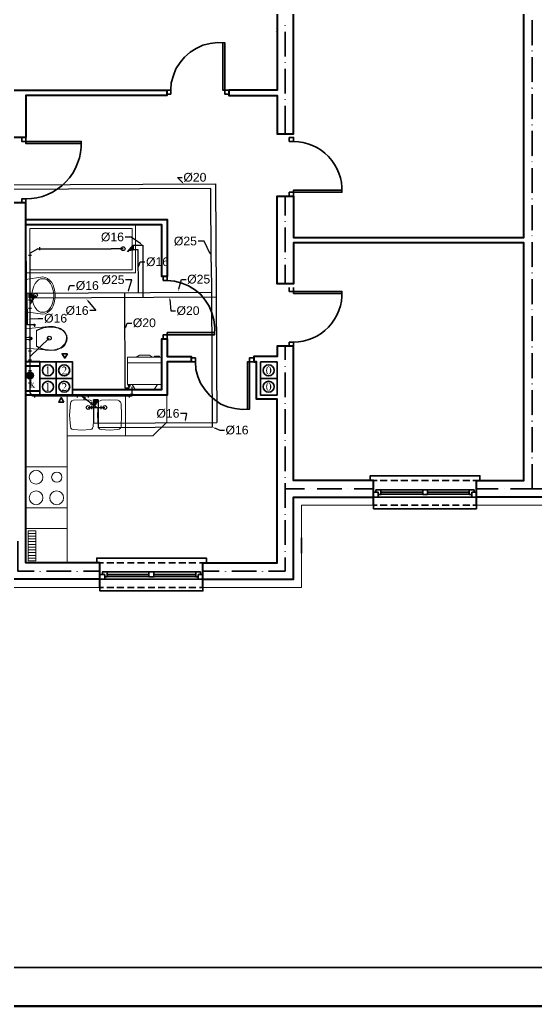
# Model space of a CAD drawing. Header units: millimetres. Extents: x 135 to 13042, y 991 to 8969.
# Drawn here: x 10410 to 11077, y 5784 to 7059 of the extents above; entities that cross this region are included whole.
import ezdxf
from ezdxf import colors
from ezdxf.entities.mleader import LeaderData, LeaderLine
from ezdxf.math import Vec2, Vec3

# ---------------------------------------------------------------- set-up
doc = ezdxf.new("R2010")
doc.units = ezdxf.units.MM
for name, color, linetype in [('baterie', 50, 'Continuous'), ('woda ciepła średnice', 10, 'Continuous'), ('woda zimna średnice', 140, 'Continuous')]:
    doc.layers.add(name, color=color, linetype=linetype)
doc.layers.add('kanalizacja', color=7, linetype='Continuous', true_color=0xb06239)
doc.layers.add('woda ciepła', color=10, linetype='Continuous', lineweight=18)
doc.layers.add('woda zimna', color=140, linetype='Continuous', lineweight=18)
doc.styles.get("Standard").update_dxf_attribs({"font": 'arial.ttf'})

msp = doc.modelspace()

# ---------------------------------------------------------------- hatches: boundary and pattern name
at = {"transparency": 33554559}
for points in [[(10446.6, 6610.9), (10446.2, 6610.9), (10444, 6609.4), (10445.1, 6609.4), (10445.4, 6609), (10445.4, 6608.6), (10445.4, 6601.1), (10445.1, 6601.1), (10445.1, 6600.7), (10444, 6600.7), (10444, 6600.4), (10447.7, 6600.4), (10447.7, 6600.7), (10447, 6600.7), (10446.6, 6601.1), (10446.6, 6602.2)], [(10464.6, 6609.7), (10464.6, 6609), (10464.2, 6609), (10464.2, 6607.9), (10464.2, 6607.9), (10464.6, 6608.2), (10464.6, 6608.6), (10464.9, 6608.6), (10464.9, 6609), (10465.3, 6609), (10465.3, 6609.4), (10466.1, 6609.4), (10466.4, 6609.7), (10466.4, 6609.7)], [(10466.8, 6610.9), (10466.4, 6610.9), (10466.1, 6610.5), (10465.3, 6610.5), (10465.3, 6610.1), (10464.9, 6610.1), (10464.9, 6609.7), (10464.6, 6609.7), (10466.8, 6609.7), (10467.2, 6609.4), (10467.9, 6609.4), (10467.9, 6609), (10468.3, 6609), (10468.3, 6608.2), (10468.7, 6607.9), (10468.7, 6607.5), (10468.7, 6606.7), (10468.3, 6606.7), (10468.3, 6605.6), (10467.9, 6605.6), (10467.9, 6605.2), (10467.6, 6604.9), (10467.6, 6604.5), (10467.6, 6604.5), (10467.2, 6604.1), (10467.2, 6604.1), (10466.8, 6603.7), (10466.8, 6603.4), (10466.4, 6603.4), (10466.4, 6603), (10466.1, 6603), (10465.7, 6602.6), (10465.7, 6602.2), (10465.3, 6602.2), (10465.3, 6601.9), (10464.9, 6601.9), (10464.6, 6601.5), (10465.3, 6601.5), (10465.7, 6601.9), (10466.1, 6601.9), (10466.1, 6602.2), (10466.4, 6602.6), (10466.4, 6602.6), (10466.8, 6603), (10467.2, 6603.4), (10467.2, 6603.7), (10467.6, 6604.1), (10467.9, 6604.1), (10468.3, 6604.5), (10468.3, 6604.9), (10468.7, 6605.2), (10468.7, 6605.2), (10469.1, 6605.6), (10469.1, 6606), (10469.4, 6606), (10469.4, 6606.4), (10469.4, 6606.7), (10469.8, 6606.7), (10469.8, 6608.2), (10469.8, 6609), (10469.4, 6609.4), (10469.4, 6609.7), (10469.1, 6610.1), (10468.7, 6610.1), (10468.3, 6610.5), (10467.9, 6610.5), (10467.6, 6610.9), (10467.2, 6610.9)], [(10730.1, 6610.1), (10729.7, 6610.1), (10729.3, 6609.7), (10729.3, 6609.4), (10728.9, 6609.4), (10728.9, 6609), (10728.6, 6608.6), (10728.6, 6608.2), (10728.6, 6608.2), (10728.2, 6607.9), (10728.2, 6607.5), (10728.2, 6606), (10727.8, 6605.6), (10727.8, 6605.2), (10727.8, 6605.2), (10728.2, 6604.9), (10728.2, 6603.4), (10728.2, 6603), (10728.6, 6602.6), (10728.6, 6602.2), (10728.6, 6602.2), (10728.9, 6601.9), (10728.9, 6601.5), (10729.3, 6601.1), (10729.7, 6601.1), (10729.7, 6600.7), (10731.2, 6600.7), (10730.8, 6600.7), (10730.4, 6601.1), (10730.4, 6601.1), (10730.1, 6601.5), (10730.1, 6601.9), (10730.1, 6601.9), (10729.7, 6602.2), (10729.7, 6603.4), (10729.7, 6604.1), (10729.3, 6604.5), (10729.3, 6605.2), (10729.3, 6606.4), (10729.7, 6606.7), (10729.7, 6608.6), (10730.1, 6609), (10730.1, 6609.7), (10730.4, 6609.7), (10730.8, 6610.1), (10731.2, 6610.1)], [(10731.2, 6610.9), (10730.8, 6610.9), (10730.4, 6610.5), (10730.1, 6610.5), (10730.1, 6610.1), (10731.9, 6610.1), (10732.3, 6609.7), (10732.3, 6609.4), (10732.7, 6609), (10732.7, 6608.6), (10732.7, 6608.2), (10733.1, 6608.2), (10733.1, 6606.7), (10733.1, 6603.4), (10733.1, 6603), (10732.7, 6602.6), (10732.7, 6601.9), (10732.7, 6601.9), (10732.3, 6601.5), (10732.3, 6601.1), (10731.9, 6601.1), (10731.9, 6600.7), (10730.1, 6600.7), (10730.1, 6600.4), (10732.3, 6600.4), (10732.3, 6600.7), (10732.7, 6600.7), (10733.1, 6601.1), (10733.1, 6601.1), (10733.4, 6601.5), (10733.4, 6601.5), (10733.8, 6601.9), (10733.8, 6602.2), (10734.2, 6602.6), (10734.2, 6603), (10734.2, 6603.4), (10734.6, 6603.7), (10734.6, 6605.6), (10734.6, 6607.1), (10734.6, 6607.1), (10734.2, 6607.5), (10734.2, 6608.2), (10734.2, 6608.2), (10733.8, 6608.6), (10733.8, 6609), (10733.8, 6609), (10733.4, 6609.4), (10733.4, 6609.7), (10733.4, 6609.7), (10733.1, 6610.1), (10732.7, 6610.1), (10732.7, 6610.5), (10731.9, 6610.5), (10731.9, 6610.9), (10731.6, 6610.9)], [(10424.8, 6593.6), (10424.5, 6593.6), (10422.2, 6592.9), (10423.3, 6592.9), (10423.3, 6592.5), (10423.3, 6592.1), (10423.3, 6583.9), (10423.3, 6583.9), (10423, 6583.5), (10422.2, 6583.5), (10422.2, 6583.1), (10426, 6583.1), (10426, 6583.5), (10424.8, 6583.5), (10424.8, 6583.9), (10424.8, 6586.9)], [(10470.6, 6602.2), (10470.2, 6602.2), (10469.8, 6601.9), (10469.8, 6601.9), (10469.4, 6601.5), (10464.6, 6601.5), (10464.2, 6601.1), (10464.2, 6600.7), (10463.8, 6600.7), (10463.8, 6600.4), (10469.8, 6600.4)], [(10429.7, 6589.9), (10426.7, 6589.9), (10427.1, 6589.5), (10427.1, 6589.1), (10427.1, 6589.1), (10426.7, 6588.7), (10426.3, 6588.4), (10424.8, 6586.9), (10426.7, 6584.2), (10426.7, 6584.2), (10427.1, 6583.9), (10427.1, 6583.5), (10426.7, 6583.5), (10426.7, 6583.1), (10430.1, 6583.1), (10430.1, 6583.5), (10429.3, 6583.5), (10429, 6583.9), (10428.6, 6583.9), (10428.6, 6584.2), (10428.2, 6584.6), (10427.8, 6584.6), (10427.8, 6585), (10426, 6587.2), (10427.8, 6589.1), (10428.2, 6589.1), (10428.2, 6589.5), (10428.6, 6589.5), (10429, 6589.9)], [(10446.6, 6589.5), (10446.2, 6589.5), (10444, 6588), (10445.1, 6588), (10445.4, 6587.6), (10445.4, 6587.2), (10445.4, 6579.7), (10445.1, 6579.7), (10445.1, 6579.4), (10444, 6579.4), (10444, 6579), (10447.7, 6579), (10447.7, 6579.4), (10447, 6579.4), (10446.6, 6579.7), (10446.6, 6580.9)], [(10470.6, 6580.9), (10470.2, 6580.9), (10469.8, 6580.5), (10469.8, 6580.5), (10469.4, 6580.1), (10464.6, 6580.1), (10464.2, 6579.7), (10464.2, 6579.4), (10463.8, 6579.4), (10463.8, 6579), (10469.8, 6579)], [(10464.6, 6588.4), (10464.6, 6587.6), (10464.2, 6587.6), (10464.2, 6586.5), (10464.2, 6586.5), (10464.6, 6586.9), (10464.6, 6587.2), (10464.9, 6587.2), (10464.9, 6587.6), (10465.3, 6587.6), (10465.3, 6588), (10466.1, 6588), (10466.4, 6588.4), (10466.4, 6588.4)], [(10466.8, 6589.5), (10466.4, 6589.5), (10466.1, 6589.1), (10465.3, 6589.1), (10465.3, 6588.7), (10464.9, 6588.7), (10464.9, 6588.4), (10464.6, 6588.4), (10466.8, 6588.4), (10467.2, 6588), (10467.9, 6588), (10467.9, 6587.6), (10468.3, 6587.6), (10468.3, 6586.9), (10468.7, 6586.5), (10468.7, 6586.1), (10468.7, 6585.4), (10468.3, 6585.4), (10468.3, 6584.2), (10467.9, 6584.2), (10467.9, 6583.9), (10467.6, 6583.5), (10467.6, 6583.1), (10467.6, 6583.1), (10467.2, 6582.7), (10467.2, 6582.7), (10466.8, 6582.4), (10466.8, 6582), (10466.4, 6582), (10466.4, 6581.6), (10466.1, 6581.6), (10465.7, 6581.2), (10465.7, 6580.9), (10465.3, 6580.9), (10465.3, 6580.5), (10464.9, 6580.5), (10464.6, 6580.1), (10465.3, 6580.1), (10465.7, 6580.5), (10466.1, 6580.5), (10466.1, 6580.9), (10466.4, 6581.2), (10466.4, 6581.2), (10466.8, 6581.6), (10467.2, 6582), (10467.2, 6582.4), (10467.6, 6582.7), (10467.9, 6582.7), (10468.3, 6583.1), (10468.3, 6583.5), (10468.7, 6583.9), (10468.7, 6583.9), (10469.1, 6584.2), (10469.1, 6584.6), (10469.4, 6584.6), (10469.4, 6585), (10469.4, 6585.4), (10469.8, 6585.4), (10469.8, 6586.9), (10469.8, 6587.6), (10469.4, 6588), (10469.4, 6588.4), (10469.1, 6588.7), (10468.7, 6588.7), (10468.3, 6589.1), (10467.9, 6589.1), (10467.6, 6589.5), (10467.2, 6589.5)], [(10730.1, 6589.1), (10729.7, 6589.1), (10729.3, 6588.7), (10729.3, 6588.4), (10728.9, 6588.4), (10728.9, 6588), (10728.6, 6587.6), (10728.6, 6587.2), (10728.6, 6587.2), (10728.2, 6586.9), (10728.2, 6586.5), (10728.2, 6585), (10727.8, 6584.6), (10727.8, 6584.2), (10727.8, 6584.2), (10728.2, 6583.9), (10728.2, 6582.4), (10728.2, 6582), (10728.6, 6581.6), (10728.6, 6581.2), (10728.6, 6581.2), (10728.9, 6580.9), (10728.9, 6580.5), (10729.3, 6580.1), (10729.7, 6580.1), (10729.7, 6579.7), (10731.2, 6579.7), (10730.8, 6579.7), (10730.4, 6580.1), (10730.4, 6580.1), (10730.1, 6580.5), (10730.1, 6580.9), (10730.1, 6580.9), (10729.7, 6581.2), (10729.7, 6582.4), (10729.7, 6583.1), (10729.3, 6583.5), (10729.3, 6584.2), (10729.3, 6585.4), (10729.7, 6585.7), (10729.7, 6587.6), (10730.1, 6588), (10730.1, 6588.7), (10730.4, 6588.7), (10730.8, 6589.1), (10731.2, 6589.1)], [(10731.2, 6589.9), (10730.8, 6589.9), (10730.4, 6589.5), (10730.1, 6589.5), (10730.1, 6589.1), (10731.9, 6589.1), (10732.3, 6588.7), (10732.3, 6588.4), (10732.7, 6588), (10732.7, 6587.6), (10732.7, 6587.2), (10733.1, 6587.2), (10733.1, 6585.7), (10733.1, 6582.4), (10733.1, 6582), (10732.7, 6581.6), (10732.7, 6580.9), (10732.7, 6580.9), (10732.3, 6580.5), (10732.3, 6580.1), (10731.9, 6580.1), (10731.9, 6579.7), (10730.1, 6579.7), (10730.1, 6579.4), (10732.3, 6579.4), (10732.3, 6579.7), (10732.7, 6579.7), (10733.1, 6580.1), (10733.1, 6580.1), (10733.4, 6580.5), (10733.4, 6580.5), (10733.8, 6580.9), (10733.8, 6581.2), (10734.2, 6581.6), (10734.2, 6582), (10734.2, 6582.4), (10734.6, 6582.7), (10734.6, 6584.6), (10734.6, 6586.1), (10734.6, 6586.1), (10734.2, 6586.5), (10734.2, 6587.2), (10734.2, 6587.2), (10733.8, 6587.6), (10733.8, 6588), (10733.8, 6588), (10733.4, 6588.4), (10733.4, 6588.7), (10733.4, 6588.7), (10733.1, 6589.1), (10732.7, 6589.1), (10732.7, 6589.5), (10731.9, 6589.5), (10731.9, 6589.9), (10731.6, 6589.9)]]:
    msp.add_hatch(color=256, dxfattribs=at).paths.add_polyline_path(points)
at = {"layer": 'baterie', "lineweight": 35}
h = msp.add_hatch(color=256, dxfattribs=at)
h.dxf.hatch_style = 1
h.paths.add_polyline_path([(10550.6, 6760.6), (10556.2, 6762.2), (10556.3, 6767.4)])
h = msp.add_hatch(color=256, dxfattribs=at)
h.dxf.hatch_style = 1
h.paths.add_polyline_path([(10556.3, 6767.4), (10550.6, 6760.6), (10556.3, 6761.4)])
h = msp.add_hatch(color=256, dxfattribs=at)
h.dxf.hatch_style = 1
h.paths.add_polyline_path([(10425.7, 6703.3), (10422.1, 6705.3), (10422.1, 6699.3), (10425.8, 6700.3), (10425.6, 6702.4)])
h.paths.add_polyline_path([(10425.7, 6703.3), (10425.6, 6702.4), (10425.8, 6700.3), (10429.3, 6701.2)])
h = msp.add_hatch(color=256, dxfattribs=at)
h.dxf.hatch_style = 1
h.paths.add_polyline_path([(10510.9, 6567.6), (10504.9, 6567.6), (10506.8, 6560.5)])
at = {"layer": 'kanalizacja', "lineweight": 25}
h = msp.add_hatch(color=256, dxfattribs=at)
h.dxf.hatch_style = 1
h.paths.add_polyline_path([(10423.1, 6598.9), (10423.1, 6603.4, 0.414214), (10418.6, 6598.9, 0.414214), (10423.1, 6594.4)])
h.paths.add_polyline_path([(10423.1, 6603.4), (10423.1, 6598.9), (10423.1, 6594.4, 0.414214), (10427.6, 6598.9, 0.414214)])
at = {"layer": 'woda zimna', "lineweight": 25}
h = msp.add_hatch(color=256, dxfattribs=at)
h.dxf.hatch_style = 1
edge = h.paths.add_edge_path()
edge.add_arc((10428.8, 6664.4), 1, 0, 360)
h = msp.add_hatch(color=256, dxfattribs=at)
h.dxf.hatch_style = 1
edge = h.paths.add_edge_path()
edge.add_arc((10551.1, 6585.7), 1, 0, 360)

# ---------------------------------------------------------------- linework, layer by layer
at = {"linetype": 'ByBlock', "lineweight": 70}
msp.add_lwpolyline([(7442.4, 7883.7), (13042.4, 7883.7), (13042.4, 5783.7), (7442.4, 5783.7)], close=True, dxfattribs=at)
at = {"linetype": 'ByBlock', "lineweight": 35}
msp.add_lwpolyline([(7542.4, 7833.7), (7542.4, 5833.7), (12992.4, 5833.7), (12992.4, 7833.7)], close=True, dxfattribs=at)
at = {"lineweight": 40}
for points in [[(10659.6, 7318.8), (10742.1, 7318.8), (10742.1, 6967.8), (10679.8, 6967.8), (10679.8, 6960.7), (10742.1, 6960.7), (10742.1, 6911.2), (10763.4, 6911.2), (10763.4, 7238.9), (10827.2, 7238.9), (10827.2, 7270.8)], [(10309, 7270.8), (10309, 7238.9), (10285, 7238.9), (10285, 6967.8), (10417.7, 6967.8), (10599.6, 6967.8), (10599.6, 6960.7), (10417.7, 6960.7), (10417.7, 6906.7), (10396.7, 6906.7), (10396.7, 6946.8), (10152.2, 6946.8), (10152.2, 6898.1), (10130.9, 6898.1)], [(10999.7, 6431.3), (10999.7, 6463.1), (11060.8, 6463.1), (11060.8, 6770.6), (10763.4, 6770.6), (10763.4, 6717.4), (10742.1, 6717.4), (10742.1, 6830.6), (10763.4, 6830.6), (10763.4, 6777.4), (11060.8, 6777.4), (11060.8, 7238.9), (11013.2, 7238.9), (11013.2, 7270.8)], [(10513.3, 6325.1), (10513.3, 6357), (10417.7, 6357), (10417.7, 6822), (10396.7, 6822), (10396.7, 6409.9), (10354, 6409.9), (10354, 6378)], [(10417.7, 6800.6), (10600.3, 6800.6), (10600.3, 6727.1), (10593.2, 6727.1), (10593.2, 6793.5), (10417.7, 6793.5)], [(10417.7, 6746.6), (10417.7, 6703.5)], [(10478.1, 6580.9), (10593.2, 6580.9), (10593.2, 6646.5), (10600.3, 6646.5), (10600.3, 6623.6), (10631.4, 6623.6), (10631.4, 6616.5), (10600.3, 6616.5), (10600.3, 6573.7), (10417.7, 6573.7)], [(10866.9, 6431.3), (10866.9, 6463.1), (10763.4, 6463.1), (10763.4, 6636.7), (10742.1, 6636.7), (10742.1, 6623.6), (10712.1, 6623.6), (10712.1, 6616.5), (10715.4, 6616.5), (10712.1, 6616.5)], [(10435.7, 6616.5), (10417.7, 6616.5)], [(10435.7, 6610.9), (10417.7, 6610.9)], [(10646.4, 6325.1), (10646.4, 6357), (10742.1, 6357), (10742.1, 6568.5), (10715.4, 6568.5), (10715.4, 6616.5)], [(10417.7, 6579), (10435.7, 6579)], [(10646.4, 6335.6), (10763.4, 6335.6), (10763.4, 6441.8), (10866.9, 6441.8)], [(11143.3, 6441.8), (11071.6, 6441.8), (10999.7, 6441.8)], [(10513.3, 6335.6), (10396.7, 6335.6), (10396.7, 6388.9), (10354, 6388.9)]]:
    msp.add_lwpolyline(points, dxfattribs=at)
at = {"lineweight": 35}
for points in [[(10742.1, 7055.2), (10742.1, 7035.3)], [(10752.5, 7051.1), (10752.5, 7050.7)], [(10752.5, 7011.3), (10752.5, 7043.2)], [(10604.8, 6965.2), (10604.8, 6967.8), (10599.6, 6967.8), (10599.6, 6962.6), (10604.8, 6962.6), (10604.8, 6967.8), (10605.6, 6977.2), (10608.2, 6986.6), (10611.6, 6995.2), (10616.8, 7003.5), (10622.8, 7010.6), (10629.9, 7017), (10637.8, 7021.8), (10646.4, 7026), (10655.8, 7028.2), (10665.2, 7029.3), (10674.6, 7029), (10674.6, 6967.8), (10674.6, 6962.6), (10679.8, 6962.6)], [(10671.9, 7029), (10671.9, 6967.8), (10679.8, 6967.8)], [(10752.5, 7003.5), (10752.5, 7003.1)], [(10752.5, 6963.3), (10752.5, 6995.2)], [(10496.8, 6960.7), (10516.7, 6960.7)], [(10691.1, 6960.7), (10710.9, 6960.7)], [(10708.7, 6960.7), (10728.6, 6960.7)], [(10718, 6960.7), (10718, 6960.3)], [(10752.5, 6955.5), (10752.5, 6955.1)], [(10752.5, 6911.2), (10752.5, 6947.6)], [(10417.7, 6911.6), (10417.7, 6931.1)], [(10742.1, 6930.3), (10742.1, 6910.5)], [(10489.7, 6898.8), (10417.7, 6898.8), (10417.7, 6906.7)], [(10826, 6838.5), (10763.4, 6838.5), (10763.4, 6830.6)], [(10752.5, 6805.8), (10752.5, 6830.6)], [(10752.5, 6798), (10752.5, 6797.6)], [(10566.9, 6793.5), (10586.8, 6793.5)], [(10752.5, 6758.2), (10752.5, 6790.1)], [(10417.7, 6760.5), (10417.7, 6780.4)], [(10742.1, 6779.6), (10742.1, 6759.7)], [(10752.5, 6750), (10752.5, 6749.6)], [(10752.5, 6717.4), (10752.5, 6742.1)], [(10597.7, 6721.9), (10600.3, 6721.9), (10600.3, 6727.1), (10595.1, 6727.1), (10595.1, 6721.9), (10600.3, 6721.9), (10609.7, 6720.7), (10619.1, 6718.5), (10627.7, 6714.7), (10635.6, 6709.9), (10643.1, 6703.9), (10649.1, 6696.4), (10654.3, 6688.5), (10658.1, 6679.9), (10660.7, 6670.9), (10661.8, 6661.1), (10661.4, 6651.7), (10600.3, 6651.7), (10595.1, 6651.7), (10595.1, 6646.5)], [(10826, 6705), (10763.4, 6705), (10763.4, 6712.9)], [(10417.7, 6648.4), (10417.7, 6628.5)], [(10593.2, 6646.5), (10593.2, 6628.5)], [(10661.4, 6654.4), (10600.3, 6654.4), (10600.3, 6646.5)], [(10752.5, 6619.1), (10752.5, 6636.7)], [(10636.7, 6619.1), (10636.7, 6616.5), (10631.4, 6616.5), (10631.4, 6621.7), (10636.7, 6621.7), (10636.7, 6616.5), (10637.4, 6606.7), (10639.7, 6597.7), (10643.4, 6589.1), (10648.7, 6580.9), (10654.7, 6573.7), (10661.8, 6567.4), (10669.7, 6562.1), (10678.3, 6558.4), (10687.7, 6556.1), (10697.1, 6555), (10706.4, 6555.4), (10706.4, 6616.5), (10706.4, 6621.7), (10711.7, 6621.7)], [(10613.1, 6616.5), (10632.9, 6616.5)], [(10703.8, 6555.4), (10703.8, 6616.5), (10711.7, 6616.5)], [(10752.5, 6610.9), (10752.5, 6610.5)], [(10752.5, 6571.1), (10752.5, 6603)], [(10586.1, 6580.9), (10566.2, 6580.9)], [(10752.5, 6563.2), (10752.5, 6562.9)], [(10752.5, 6523.5), (10752.5, 6555.4)], [(10742.1, 6527.2), (10742.1, 6507.7)], [(10752.5, 6515.3), (10752.5, 6514.9)], [(10752.5, 6475.5), (10752.5, 6507.4)], [(10752.5, 6467.6), (10752.5, 6467.3)], [(10871.4, 6463.1), (10862.4, 6463.1), (10862.4, 6469.5), (11004.2, 6469.5), (11004.2, 6463.1), (10995.2, 6463.1)], [(10999.7, 6469.5), (10866.9, 6469.5)], [(10752.5, 6427.9), (10752.5, 6459.8)], [(10752.5, 6452.6), (10777.7, 6452.6)], [(10785.9, 6452.6), (10785.9, 6452.3)], [(10793.8, 6452.6), (10825.7, 6452.6)], [(10833.5, 6452.6), (10833.5, 6452.3)], [(10841.8, 6452.6), (10866.9, 6452.6)], [(10999.7, 6428.6), (10999.7, 6463.1), (10999.7, 6426.8), (10866.9, 6426.8), (10866.9, 6463.1), (10866.9, 6428.6)], [(10884.5, 6463.1), (10875.5, 6463.1)], [(10898, 6463.1), (10889, 6463.1)], [(10911.2, 6463.1), (10902.2, 6463.1)], [(10924.3, 6463.1), (10915.7, 6463.1)], [(10937.8, 6463.1), (10928.8, 6463.1)], [(10950.9, 6463.1), (10942.3, 6463.1)], [(10964.4, 6463.1), (10955.4, 6463.1)], [(10977.5, 6463.1), (10968.9, 6463.1)], [(10991, 6463.1), (10982, 6463.1)], [(10999.7, 6452.6), (11027.8, 6452.6)], [(11035.6, 6452.6), (11035.6, 6452.3)], [(11099.4, 6452.6), (11071.6, 6452.6), (11043.5, 6452.6)], [(10872.9, 6445.1), (10876.3, 6445.1), (10876.3, 6451.1), (10869.9, 6451.1), (10869.9, 6448.1)], [(10993.7, 6441.8), (10872.9, 6441.8)], [(10930.3, 6451.1), (10876.3, 6451.1)], [(10930.3, 6448.1), (10876.3, 6448.1)], [(10930.3, 6445.5), (10876.3, 6445.5)], [(10993.7, 6445.1), (10990.3, 6445.1), (10990.3, 6451.1), (10936.3, 6451.1)], [(10990.3, 6448.1), (10936.3, 6448.1)], [(10990.3, 6445.5), (10936.3, 6445.5)], [(10990.3, 6451.1), (10996.7, 6451.1), (10996.7, 6448.1)], [(10866.9, 6431.3), (10871.4, 6431.3)], [(10875.5, 6431.3), (10884.5, 6431.3)], [(10889, 6431.3), (10898, 6431.3)], [(10902.2, 6431.3), (10911.2, 6431.3)], [(10915.7, 6431.3), (10924.3, 6431.3)], [(10928.8, 6431.3), (10937.8, 6431.3)], [(10942.3, 6431.3), (10950.9, 6431.3)], [(10955.4, 6431.3), (10964.4, 6431.3)], [(10968.9, 6431.3), (10977.5, 6431.3)], [(10982, 6431.3), (10991, 6431.3)], [(10995.2, 6431.3), (10999.7, 6431.3)], [(10752.5, 6419.6), (10752.5, 6419.3)], [(10752.5, 6379.9), (10752.5, 6411.8)], [(10417.7, 6370.1), (10417.7, 6390)], [(10742.1, 6370.1), (10742.1, 6390)], [(10742.1, 6389.3), (10742.1, 6369.4)], [(10773.9, 6389.3), (10773.9, 6369.4)], [(10428.6, 6346.1), (10407.2, 6346.1), (10407.2, 6384.8)], [(10517.8, 6357), (10509.2, 6357), (10509.2, 6363), (10650.9, 6363), (10650.9, 6357), (10641.9, 6357)], [(10646.4, 6363), (10513.3, 6363)], [(10731.2, 6346.1), (10752.5, 6346.1), (10752.5, 6363.8)], [(10752.5, 6372), (10752.5, 6371.6)], [(10646.4, 6322.5), (10646.4, 6357), (10646.4, 6320.6), (10513.3, 6320.6), (10513.3, 6357), (10513.3, 6322.5)], [(10531.3, 6357), (10522.3, 6357)], [(10544.4, 6357), (10535.4, 6357)], [(10557.6, 6357), (10548.9, 6357)], [(10571.1, 6357), (10562.1, 6357)], [(10584.2, 6357), (10575.6, 6357)], [(10597.7, 6357), (10588.7, 6357)], [(10610.8, 6357), (10602.2, 6357)], [(10624.3, 6357), (10615.3, 6357)], [(10637.4, 6357), (10628.4, 6357)], [(10710.2, 6357), (10690.3, 6357)], [(10436.4, 6346.1), (10436.4, 6345.8)], [(10476.2, 6346.1), (10444.3, 6346.1)], [(10484.1, 6346.1), (10484.1, 6345.8)], [(10513.3, 6346.1), (10492.3, 6346.1)], [(10519.7, 6338.6), (10522.7, 6338.6), (10522.7, 6345), (10516.7, 6345), (10516.7, 6341.6)], [(10576.7, 6345), (10522.7, 6345)], [(10576.7, 6341.6), (10522.7, 6341.6)], [(10576.7, 6339), (10522.7, 6339)], [(10640.1, 6338.6), (10637.1, 6338.6), (10637.1, 6345), (10583.1, 6345)], [(10637.1, 6341.6), (10583.1, 6341.6)], [(10637.1, 6339), (10583.1, 6339)], [(10637.1, 6345), (10643.1, 6345), (10643.1, 6341.6)], [(10646.4, 6346.1), (10667.4, 6346.1)], [(10675.7, 6346.1), (10675.7, 6345.8)], [(10683.6, 6346.1), (10715.4, 6346.1)], [(10723.3, 6346.1), (10723.3, 6345.8)], [(10513.3, 6325.1), (10517.8, 6325.1)], [(10640.1, 6335.6), (10519.7, 6335.6)], [(10522.3, 6325.1), (10531.3, 6325.1)], [(10535.4, 6325.1), (10544.4, 6325.1)], [(10548.9, 6325.1), (10557.6, 6325.1)], [(10562.1, 6325.1), (10571.1, 6325.1)], [(10575.6, 6325.1), (10584.2, 6325.1)], [(10588.7, 6325.1), (10597.7, 6325.1)], [(10602.2, 6325.1), (10610.8, 6325.1)], [(10615.3, 6325.1), (10624.3, 6325.1)], [(10628.4, 6325.1), (10637.4, 6325.1)], [(10641.9, 6325.1), (10646.4, 6325.1)]]:
    msp.add_lwpolyline(points, dxfattribs=at)
for points in [[(11071.6, 7058.2), (11071.6, 7026.3)], [(11071.6, 7018.1), (11071.6, 7018.5)], [(11071.6, 7010.6), (11071.6, 6978.7)], [(10707.9, 6967.8), (10727.8, 6967.8)], [(11071.6, 6970.1), (11071.6, 6970.5)], [(11071.6, 6962.6), (11071.6, 6930.7)], [(11071.6, 6922.5), (11071.6, 6922.8)], [(11071.6, 6915), (11071.6, 6883.1)], [(10757.8, 6906.7), (10763.4, 6906.7), (10763.4, 6901.5), (10757.8, 6901.5)], [(11071.6, 6874.5), (11071.6, 6874.8)], [(11071.6, 6867), (11071.6, 6835.1)], [(10412.5, 6822), (10417.7, 6822), (10417.7, 6827.2), (10412.5, 6827.2)], [(11071.6, 6826.9), (11071.6, 6827.2)], [(11071.6, 6819), (11071.6, 6787.1)], [(10593.2, 6759.7), (10593.2, 6779.6)], [(10600.3, 6780.4), (10600.3, 6760.5)], [(11071.6, 6778.9), (11071.6, 6779.2)], [(11071.6, 6771.4), (11071.6, 6739.5)], [(11071.6, 6731.2), (11071.6, 6731.6)], [(11071.6, 6723.4), (11071.6, 6691.5)], [(11071.6, 6683.2), (11071.6, 6683.6)], [(11071.6, 6675.7), (11071.6, 6643.9)], [(10757.8, 6636.7), (10763.4, 6636.7), (10763.4, 6642), (10757.8, 6642)], [(11071.6, 6635.6), (11071.6, 6636)], [(10471.3, 6627), (10464.6, 6627), (10467.9, 6621.4)], [(11071.6, 6627.7), (11071.6, 6595.9)], [(10435.7, 6616.5), (10435.7, 6595.1), (10456.7, 6595.1), (10456.7, 6616.5)], [(10456.7, 6616.5), (10456.7, 6595.1), (10478.1, 6595.1), (10478.1, 6616.5)], [(10720.7, 6616.5), (10720.7, 6595.1), (10742.1, 6595.1), (10742.1, 6616.5)], [(10435.7, 6595.1), (10435.7, 6573.7), (10456.7, 6573.7), (10456.7, 6595.1)], [(10456.7, 6595.1), (10456.7, 6573.7), (10478.1, 6573.7), (10478.1, 6595.1)], [(10720.7, 6595.1), (10720.7, 6573.7), (10742.1, 6573.7), (10742.1, 6595.1)], [(11071.6, 6587.6), (11071.6, 6588)], [(11071.6, 6580.1), (11071.6, 6548.3)], [(10466.8, 6564.7), (10460.1, 6564.7), (10463.5, 6570.4)], [(11071.6, 6539.6), (11071.6, 6540)], [(11071.6, 6532.1), (11071.6, 6500.3)], [(11071.6, 6492), (11071.6, 6492.4)], [(11071.6, 6484.5), (11071.6, 6452.6)], [(10866.9, 6448.1), (10866.9, 6441.8), (10872.9, 6441.8), (10872.9, 6448.1)], [(10930.3, 6445.1), (10930.3, 6451.1), (10933.3, 6451.1), (10936.3, 6451.1), (10936.3, 6445.1), (10933.3, 6445.1)], [(10993.7, 6448.1), (10993.7, 6441.8), (10999.7, 6441.8), (10999.7, 6448.1)], [(10513.3, 6341.6), (10513.3, 6335.6), (10519.7, 6335.6), (10519.7, 6341.6)], [(10576.7, 6338.6), (10576.7, 6345), (10580.1, 6345), (10583.1, 6345), (10583.1, 6338.6), (10580.1, 6338.6)], [(10640.1, 6341.6), (10640.1, 6335.6), (10646.4, 6335.6), (10646.4, 6341.6)]]:
    msp.add_lwpolyline(points, close=True, dxfattribs=at)
for points in [[(10417.7, 6827.2, 0.424703), (10489.3, 6901.5), (10417.7, 6901.5), (10412.5, 6901.5), (10412.5, 6906.7)], [(10763.4, 6901.5, -0.422475), (10826, 6835.8), (10763.4, 6835.8), (10757.8, 6835.8), (10757.8, 6830.6)], [(10763.4, 6642, 0.422454), (10826, 6707.6), (10763.4, 6707.6), (10757.8, 6707.6), (10757.8, 6712.9)]]:
    msp.add_lwpolyline(points, format="xyb", dxfattribs=at)
at = {"lineweight": 9}
for points in [[(10559.4, 6731.6), (10559.4, 6793.5), (10417.7, 6793.5), (10417.7, 6731.6)], [(10417.7, 6723), (10439.8, 6726.4), (10442.8, 6725.6), (10445.8, 6724.5), (10448.4, 6722.2), (10451.1, 6719.2), (10453, 6715.5), (10454.4, 6711.4), (10455.2, 6706.9), (10455.6, 6702.4), (10455.2, 6697.5), (10454.4, 6693), (10453, 6688.9), (10451.1, 6685.5), (10448.4, 6682.5), (10445.8, 6680.2), (10442.8, 6678.7), (10439.8, 6678.4), (10417.7, 6681.4)], [(10424.5, 6648.4), (10424.5, 6645), (10425.6, 6645.7), (10426, 6646.9), (10425.6, 6648)], [(10593.2, 6622.5), (10548.9, 6622.5), (10548.9, 6587.2), (10593.2, 6587.2)], [(10470.9, 6573), (10470.9, 6521.6), (10471.3, 6520.9), (10471.7, 6520.9), (10545.6, 6520.9), (10545.9, 6520.9), (10546.3, 6521.6), (10546.3, 6573), (10545.9, 6573.7), (10545.6, 6573.7), (10471.3, 6573.7)], [(10417.7, 6480.8), (10417.7, 6427.9), (10470.9, 6427.9), (10470.9, 6480.8)], [(10417.7, 6401.3), (10417.7, 6357), (10470.9, 6357), (10470.9, 6401.3)], [(10420.7, 6398.3), (10420.7, 6359.3), (10430.5, 6359.3), (10430.5, 6398.3)], [(10430.5, 6363), (10420.7, 6363)]]:
    msp.add_lwpolyline(points, close=True, dxfattribs=at)
for points in [[(10554.9, 6765.8), (10554.9, 6789), (10423, 6789), (10423, 6735.7), (10554.9, 6735.7), (10554.9, 6761.2)], [(10425.8, 6700.3), (10426, 6697.9), (10426.7, 6693.7), (10428.2, 6690), (10429.7, 6687), (10432, 6684), (10434.2, 6682.1), (10436.8, 6681), (10439.8, 6680.6), (10442.4, 6681), (10445.1, 6682.1), (10447.3, 6684), (10449.6, 6687), (10451.4, 6690), (10452.6, 6693.7), (10453.3, 6697.9), (10453.7, 6702.4), (10453.3, 6706.5), (10452.6, 6710.6), (10451.4, 6714.4), (10449.6, 6717.7), (10447.3, 6720.4), (10445.1, 6722.6), (10442.4, 6723.7), (10439.8, 6724.1), (10436.8, 6723.7), (10434.2, 6722.6), (10432, 6720.4), (10429.7, 6717.7), (10428.2, 6714.4), (10426.7, 6710.6), (10426, 6706.5), (10425.7, 6703.3)], [(10417.7, 6681.4), (10417.7, 6681)], [(10447, 6662.2), (10417.7, 6659.2), (10417.7, 6634.1), (10447, 6631.5), (10449.2, 6631.1), (10451.8, 6631.5), (10454.1, 6631.5), (10456.7, 6631.9), (10458.9, 6632.6), (10462.3, 6634.1), (10463.5, 6634.5), (10464.6, 6635.2), (10465.7, 6636), (10466.8, 6636.7), (10467.6, 6637.9), (10468.3, 6639), (10469.1, 6640.1), (10469.4, 6640.9), (10470.2, 6642.4), (10470.6, 6643.5), (10470.6, 6644.6), (10470.9, 6646.9), (10470.9, 6648), (10470.6, 6649.1), (10470.6, 6650.6), (10469.8, 6651.7), (10469.4, 6652.9), (10468.7, 6654), (10467.9, 6655.1), (10467.2, 6655.9), (10466.4, 6657), (10465.3, 6657.7), (10464.2, 6658.5), (10462.3, 6659.6)], [(10470.9, 6646.9), (10470.9, 6648), (10470.6, 6649.1), (10470.6, 6650.6), (10469.8, 6651.7), (10469.4, 6652.9), (10468.7, 6654), (10467.9, 6655.1), (10467.2, 6655.9), (10466.4, 6657), (10465.3, 6657.7), (10464.2, 6658.5), (10462.3, 6659.6), (10460.1, 6660.4), (10457.8, 6661.1), (10455.6, 6661.9), (10453, 6662.2), (10447, 6662.2), (10444, 6661.9), (10441, 6661.1), (10438, 6660), (10435, 6658.9), (10431.6, 6657.4), (10431.6, 6636.4), (10434.6, 6634.9), (10437.2, 6633.7), (10440.2, 6632.6), (10443.2, 6631.9), (10447, 6631.5)], [(10417.7, 6644.6), (10418.1, 6644.6), (10418.1, 6649.1), (10417.7, 6649.1)], [(10418.1, 6648), (10424.5, 6648)], [(10418.1, 6645.7), (10424.5, 6645.7)], [(10424.1, 6648), (10422.2, 6649.1), (10420.3, 6648)], [(10420.3, 6645.4), (10422.2, 6644.6), (10424.1, 6645.4)], [(10560.2, 6622.5), (10564.3, 6625.1), (10577.4, 6625.1), (10581.2, 6622.5)], [(10583.8, 6622.5), (10583.8, 6624), (10590.2, 6624), (10590.2, 6622.5)], [(10548.9, 6615.4), (10593.2, 6615.4)], [(10554.9, 6587.2), (10558.7, 6580.9), (10583.4, 6580.9), (10587.6, 6587.2)], [(10470.9, 6573.7), (10470.9, 6357)], [(10470.9, 6520.9), (10581.6, 6520.9), (10599.6, 6538.5), (10599.6, 6573.7)], [(10503.2, 6565.9), (10500.9, 6567), (10490.1, 6567.7), (10479.2, 6567), (10477.3, 6566.2), (10475.8, 6564.7), (10475.4, 6562.9), (10474.3, 6547.9), (10475.4, 6532.9), (10475.8, 6531), (10477.3, 6529.5), (10479.2, 6529.1), (10490.1, 6528.4), (10500.9, 6529.1), (10502.8, 6529.5), (10503.9, 6531), (10504.7, 6532.9), (10505.4, 6547.5), (10504.7, 6562.1)], [(10512.9, 6565.9), (10515.2, 6567), (10525.7, 6567.7), (10536.6, 6567), (10538.4, 6566.2), (10539.9, 6564.7), (10540.7, 6562.9), (10541.4, 6547.9), (10540.7, 6532.9), (10539.9, 6531), (10538.4, 6529.5), (10536.6, 6529.1), (10525.7, 6528.4), (10515.2, 6529.1), (10513.3, 6529.5), (10511.8, 6531), (10511.1, 6532.9), (10510.3, 6547.5), (10511.1, 6562.1)], [(10646.4, 6325.1), (10773.9, 6325.1), (10773.9, 6431.3), (10866.9, 6431.3)], [(11143.3, 6431.3), (11071.6, 6431.3), (10999.7, 6431.3)], [(10420.7, 6394.9), (10430.5, 6394.9)], [(10420.7, 6391.1), (10430.5, 6391.1)], [(10354, 6378), (10385.8, 6378), (10385.8, 6325.1), (10513.3, 6325.1)], [(10420.7, 6387.8), (10430.5, 6387.8)], [(10420.7, 6384.4), (10430.5, 6384.4)], [(10420.7, 6380.6), (10430.5, 6380.6)], [(10420.7, 6377.3), (10430.5, 6377.3)], [(10420.7, 6373.5), (10430.5, 6373.5)], [(10420.7, 6370.1), (10430.5, 6370.1)], [(10420.7, 6366.4), (10430.5, 6366.4)], [(10420.7, 6359.3), (10430.5, 6359.3)]]:
    msp.add_lwpolyline(points, dxfattribs=at)
msp.add_lwpolyline([(10431.6, 6637.1), (10434.2, 6635.6), (10437.2, 6634.5), (10439.8, 6633.4), (10442.8, 6632.6), (10447, 6632.2), (10449.2, 6631.9), (10451.8, 6631.9), (10454.1, 6632.2), (10456.3, 6632.6), (10458.6, 6633.4), (10461.9, 6634.5, 0.266582), (10470.2, 6646.9, 0.315732), (10461.9, 6658.9), (10459.7, 6660), (10457.4, 6660.7), (10455.2, 6661.1), (10453, 6661.5), (10447, 6661.5), (10444, 6661.1), (10441, 6660.4), (10438.3, 6659.6), (10435.3, 6658.5), (10431.6, 6656.6)], format="xyb", dxfattribs=at)
at = {"lineweight": 35}
for centre, radius in [((10446.2, 6605.6), 7.14), ((10467.2, 6605.6), 7.14), ((10731.2, 6605.6), 7.14), ((10446.3, 6584.5), 7.03), ((10467.3, 6584.5), 7.03), ((10731.3, 6584.5), 7.03)]:
    msp.add_circle(centre, radius, dxfattribs=at)
at = {"lineweight": 9}
for centre, radius in [((10430.9, 6467.5), 8.9), ((10457.6, 6467.5), 6.59), ((10430.9, 6440.9), 8.9), ((10457.5, 6440.9), 8.9)]:
    msp.add_circle(centre, radius, dxfattribs=at)
at = {"lineweight": 35, "transparency": 33554559}
for points in [[(10742.1, 7048.1), (10740.5, 7047.3), (10743.5, 7047.3)], [(10740.5, 7047.3), (10743.5, 7047.3), (10744.3, 7045.8)], [(10740.5, 7044), (10743.5, 7044), (10742.1, 7043.6)]]:
    msp.add_solid(points, dxfattribs=at)
at = {"layer": 'baterie', "lineweight": 35}
for p, q in [((10556.3, 6767.4), (10548.9, 6758.6)), ((10550.6, 6760.6), (10556.3, 6761.4)), ((10556.3, 6761.4), (10556.3, 6767.4)), ((10422.1, 6699.3), (10422.1, 6705.3)), ((10422.1, 6705.3), (10430.8, 6700.3)), ((10422.1, 6699.3), (10429.3, 6701.2)), ((10504.9, 6567.6), (10506.8, 6560.5)), ((10504.9, 6567.6), (10510.9, 6567.6)), ((10510.9, 6567.6), (10506, 6559))]:
    msp.add_line(p, q, dxfattribs=at)
at = {"layer": 'kanalizacja', "lineweight": 25}
for p, q in [((10433.2, 6762.8), (10423.1, 6757)), ((10433.2, 6762.8), (10527.9, 6762.8)), ((10435.6, 6760.8), (10435.6, 6764.8)), ((10543.3, 6762.8), (10527.9, 6762.8)), ((10425.1, 6753.9), (10421.1, 6753.9)), ((10423.1, 6598.9), (10423.1, 6757)), ((10421.1, 6696.9), (10425.1, 6696.9)), ((10430.2, 6702.7), (10423.1, 6691.5)), ((10423.9, 6696.4), (10427, 6693.8)), ((10421.1, 6686), (10425.1, 6686)), ((10448, 6647.2), (10423.1, 6623.7)), ((10421.1, 6630.9), (10425.1, 6630.9)), ((10421.1, 6619.1), (10425.1, 6619.1)), ((10421.1, 6605.4), (10425.1, 6605.4)), ((10423.1, 6576.7), (10423.1, 6598.9)), ((10421.1, 6589.5), (10425.1, 6589.5)), ((10554.5, 6584.4), (10554.5, 6572.4)), ((10421.1, 6578.6), (10425.1, 6578.6)), ((10426.7, 6572.4), (10423.1, 6576.7)), ((10554.5, 6572.4), (10426.7, 6572.4)), ((10429.5, 6570.4), (10429.5, 6574.4)), ((10484.4, 6570.4), (10484.4, 6574.4)), ((10509, 6557.6), (10489.4, 6572.4)), ((10494.5, 6571.1), (10492.2, 6567.8)), ((10498.5, 6570.4), (10498.5, 6574.4)), ((10551.6, 6570.4), (10551.6, 6574.4)), ((10552.5, 6575), (10556.5, 6575)), ((10498.3, 6557.6), (10519.7, 6557.6)), ((10503.4, 6564.4), (10501, 6561.2)), ((10503.1, 6555.6), (10503.1, 6559.6)), ((10514.9, 6555.6), (10514.9, 6559.6))]:
    msp.add_line(p, q, dxfattribs=at)
for centre, radius in [((10543.3, 6762.8), 2.5), ((10430.2, 6702.7), 2.5), ((10448, 6647.2), 2.5), ((10423.1, 6598.9), 4.53), ((10498.3, 6557.6), 2.5), ((10519.7, 6557.6), 2.5)]:
    msp.add_circle(centre, radius, dxfattribs=at)
at = {"layer": 'woda ciepła', "lineweight": 25}
for p, q in [((10216.7, 6844.6), (10662.7, 6846.6)), ((10662.7, 6846.6), (10663.5, 6703.3)), ((10556.3, 6767.4), (10568.6, 6767.4)), ((10568.6, 6767.4), (10569, 6700.1)), ((10422.1, 6699.3), (10663.5, 6700.7)), ((10663.5, 6703.3), (10664.4, 6538.3)), ((10504.9, 6567.6), (10504.9, 6537.5)), ((10504.9, 6537.5), (10664.4, 6538.3))]:
    msp.add_line(p, q, dxfattribs=at)
at = {"layer": 'woda zimna', "lineweight": 25}
for p, q in [((10656.7, 6840.6), (10252.8, 6838.8)), ((10657.2, 6745.5), (10656.7, 6840.6)), ((10562.7, 6761.4), (10556.3, 6761.4)), ((10563, 6706.1), (10562.7, 6761.4)), ((10657.2, 6745.5), (10657.5, 6705.4)), ((10419.6, 6705.3), (10657.4, 6706.6)), ((10419.8, 6664.3), (10419.6, 6705.3)), ((10546.1, 6582.8), (10545.5, 6706)), ((10657.5, 6705.4), (10658.4, 6532.3)), ((10428.8, 6664.4), (10419.8, 6664.3)), ((10429.2, 6662.4), (10428.4, 6662.4)), ((10428.8, 6663.4), (10428.8, 6662.4)), ((10551.1, 6582.8), (10546.1, 6582.8)), ((10551.5, 6583.7), (10550.7, 6583.7)), ((10551.2, 6582.8), (10551.1, 6585.7)), ((10551.1, 6584.7), (10551.1, 6583.7)), ((10510.9, 6567.6), (10510.9, 6531.5)), ((10658.4, 6532.3), (10510.9, 6531.5))]:
    msp.add_line(p, q, dxfattribs=at)
for centre in [(10428.8, 6664.4), (10551.1, 6585.7)]:
    msp.add_circle(centre, 1, dxfattribs=at)

# ---------------------------------------------------------------- leaders
at = {"layer": 'woda ciepła średnice', "linetype": 'ByBlock', "lineweight": 35}
ml = msp.add_multileader_mtext('Standard', dxfattribs=at)
ml.set_content('%%C20', color=256)
ml.set_leader_properties()
ml.build(insert=Vec2(0, 0))
ml.multileader.update_dxf_attribs({"arrow_head_size": 3})
ctx = ml.context
ctx.base_point, ctx.char_height, ctx.arrow_head_size, ctx.landing_gap_size, ctx.plane_origin = Vec3(10619.7, 6855), 11.25, 3, 1.5, Vec3(10621.9, 6846.4)
notes = []
notes.append((ctx, [(0, (1, 1, 0), (10613.7, 6855), (1, 0), 6, [(0, [(10621.9, 6846.4)], 0, [])])]))
ctx.mtext.insert, ctx.mtext.width, ctx.mtext.flow_direction = Vec3(10621.2, 6860.8), 28.181, 5
ml = msp.add_multileader_mtext('Standard', dxfattribs=at)
ml.set_content('%%C16', color=256)
ml.set_leader_properties()
ml.build(insert=Vec2(0, 0))
ml.multileader.update_dxf_attribs({"arrow_head_size": 3})
ctx = ml.context
ctx.base_point, ctx.char_height, ctx.arrow_head_size, ctx.landing_gap_size, ctx.plane_origin = Vec3(10514.5, 6777.9), 11.25, 3, 1.5, Vec3(10568.6, 6767.4)
ctx.text_align_type = 2
notes.append((ctx, [(1, (1, 1, 0), (10553.9, 6777.9), (-1, 0), 8, [(0, [(10568.6, 6767.4)], 0, [])])]))
ctx.mtext.insert, ctx.mtext.alignment, ctx.mtext.flow_direction = Vec3(10544.4, 6783.7), 3, 5
ml = msp.add_multileader_mtext('Standard', dxfattribs=at)
ml.set_content('%%C16', color=256)
ml.set_leader_properties()
ml.build(insert=Vec2(0, 0))
ml.multileader.update_dxf_attribs({"arrow_head_size": 3})
ctx = ml.context
ctx.base_point, ctx.char_height, ctx.arrow_head_size, ctx.landing_gap_size, ctx.plane_origin = Vec3(10468.8, 6682.8), 11.25, 3, 1.5, Vec3(10495.9, 6697.8)
ctx.text_align_type = 2
notes.append((ctx, [(1, (1, 1, 0), (10508.2, 6682.8), (-1, 0), 8, [(0, [(10495.9, 6697.8)], 0, [])])]))
ctx.mtext.insert, ctx.mtext.alignment, ctx.mtext.flow_direction = Vec3(10498.7, 6688.6), 3, 5
ml = msp.add_multileader_mtext('Standard', dxfattribs=at)
ml.set_content('%%C20', color=256)
ml.set_leader_properties()
ml.build(insert=Vec2(0, 0))
ml.multileader.update_dxf_attribs({"arrow_head_size": 3})
ctx = ml.context
ctx.base_point, ctx.char_height, ctx.arrow_head_size, ctx.landing_gap_size, ctx.plane_origin = Vec3(10610.8, 6682.6), 11.25, 3, 1.5, Vec3(10603.4, 6700.3)
notes.append((ctx, [(0, (1, 1, 0), (10604.8, 6682.6), (1, 0), 6, [(0, [(10603.4, 6700.3)], 0, [])])]))
ctx.mtext.insert, ctx.mtext.width, ctx.mtext.flow_direction = Vec3(10612.3, 6688.4), 28.181, 5
ml = msp.add_multileader_mtext('Standard', dxfattribs=at)
ml.set_content('%%C16', color=256)
ml.set_leader_properties()
ml.build(insert=Vec2(0, 0))
ml.multileader.update_dxf_attribs({"arrow_head_size": 3})
ctx = ml.context
ctx.base_point, ctx.char_height, ctx.arrow_head_size, ctx.landing_gap_size, ctx.plane_origin = Vec3(10586.2, 6549.8), 11.25, 3, 1.5, Vec3(10623.5, 6538.1)
ctx.text_align_type = 2
notes.append((ctx, [(1, (1, 1, 0), (10625.6, 6549.8), (-1, 0), 8, [(0, [(10623.5, 6538.1)], 0, [])])]))
ctx.mtext.insert, ctx.mtext.alignment, ctx.mtext.flow_direction = Vec3(10616.1, 6555.7), 3, 5
at = {"layer": 'woda zimna średnice', "linetype": 'ByBlock', "lineweight": 35}
ml = msp.add_multileader_mtext('Standard', dxfattribs=at)
ml.set_content('%%C25', color=256)
ml.set_leader_properties()
ml.build(insert=Vec2(0, 0))
ml.multileader.update_dxf_attribs({"arrow_head_size": 3})
ctx = ml.context
ctx.base_point, ctx.char_height, ctx.arrow_head_size, ctx.landing_gap_size, ctx.plane_origin = Vec3(10608.7, 6772.6), 11.25, 3, 1.5, Vec3(10657.2, 6753.6)
ctx.text_align_type = 2
notes.append((ctx, [(1, (1, 1, 0), (10648.1, 6772.6), (-1, 0), 8, [(0, [(10657.2, 6753.6)], 0, [])])]))
ctx.mtext.insert, ctx.mtext.alignment, ctx.mtext.flow_direction = Vec3(10638.6, 6778.4), 3, 5
ml = msp.add_multileader_mtext('Standard', dxfattribs=at)
ml.set_content('%%C16', color=256)
ml.set_leader_properties()
ml.build(insert=Vec2(0, 0))
ml.multileader.update_dxf_attribs({"arrow_head_size": 3})
ctx = ml.context
ctx.base_point, ctx.char_height, ctx.arrow_head_size, ctx.landing_gap_size, ctx.plane_origin = Vec3(10571.4, 6745.8), 11.25, 3, 1.5, Vec3(10562.8, 6737.7)
notes.append((ctx, [(0, (1, 1, 0), (10565.4, 6745.8), (1, 0), 6, [(0, [(10562.8, 6737.7)], 0, [])])]))
ctx.mtext.insert, ctx.mtext.flow_direction = Vec3(10572.9, 6751.6), 5
ml = msp.add_multileader_mtext('Standard', dxfattribs=at)
ml.set_content('%%C16', color=256)
ml.set_leader_properties()
ml.build(insert=Vec2(0, 0))
ml.multileader.update_dxf_attribs({"arrow_head_size": 3})
ctx = ml.context
ctx.base_point, ctx.char_height, ctx.arrow_head_size, ctx.landing_gap_size, ctx.plane_origin = Vec3(10480.7, 6715.1), 11.25, 3, 1.5, Vec3(10472, 6707)
notes.append((ctx, [(0, (1, 1, 0), (10474.7, 6715.1), (1, 0), 6, [(0, [(10472, 6707)], 0, [])])]))
ctx.mtext.insert, ctx.mtext.flow_direction = Vec3(10482.2, 6720.9), 5
ml = msp.add_multileader_mtext('Standard', dxfattribs=at)
ml.set_content('%%C25', color=256)
ml.set_leader_properties()
ml.build(insert=Vec2(0, 0))
ml.multileader.update_dxf_attribs({"arrow_head_size": 3})
ctx = ml.context
ctx.base_point, ctx.char_height, ctx.arrow_head_size, ctx.landing_gap_size, ctx.plane_origin = Vec3(10515.2, 6722.6), 11.25, 3, 1.5, Vec3(10549.4, 6706)
ctx.text_align_type = 2
notes.append((ctx, [(1, (1, 1, 0), (10554.6, 6722.6), (-1, 0), 8, [(0, [(10549.4, 6706)], 0, [])])]))
ctx.mtext.insert, ctx.mtext.alignment, ctx.mtext.flow_direction = Vec3(10545.1, 6728.4), 3, 5
ml = msp.add_multileader_mtext('Standard', dxfattribs=at)
ml.set_content('%%C25', color=256)
ml.set_leader_properties()
ml.build(insert=Vec2(0, 0))
ml.multileader.update_dxf_attribs({"arrow_head_size": 3})
ctx = ml.context
ctx.base_point, ctx.char_height, ctx.arrow_head_size, ctx.landing_gap_size, ctx.plane_origin = Vec3(10624.6, 6723.2), 11.25, 3, 1.5, Vec3(10614.7, 6707.9)
notes.append((ctx, [(0, (1, 1, 0), (10618.6, 6723.2), (1, 0), 6, [(0, [(10614.7, 6707.9)], 0, [])])]))
ctx.mtext.insert, ctx.mtext.flow_direction = Vec3(10626.1, 6729.1), 5
ml = msp.add_multileader_mtext('Standard', dxfattribs=at)
ml.set_content('%%C16', color=256)
ml.set_leader_properties()
ml.build(insert=Vec2(0, 0))
ml.multileader.update_dxf_attribs({"arrow_head_size": 3})
ctx = ml.context
ctx.base_point, ctx.char_height, ctx.arrow_head_size, ctx.landing_gap_size, ctx.plane_origin = Vec3(10439.8, 6672.7), 11.25, 3, 1.5, Vec3(10420.9, 6671.8)
notes.append((ctx, [(0, (1, 1, 0), (10433.8, 6672.7), (1, 0), 6, [(0, [(10420.9, 6671.8)], 0, [])])]))
ctx.mtext.insert, ctx.mtext.flow_direction = Vec3(10441.3, 6678.6), 5
ml = msp.add_multileader_mtext('Standard', dxfattribs=at)
ml.set_content('%%C20', color=256)
ml.set_leader_properties()
ml.build(insert=Vec2(0, 0))
ml.multileader.update_dxf_attribs({"arrow_head_size": 3})
ctx = ml.context
ctx.base_point, ctx.char_height, ctx.arrow_head_size, ctx.landing_gap_size, ctx.plane_origin = Vec3(10554.4, 6666.8), 11.25, 3, 1.5, Vec3(10545.7, 6658.7)
notes.append((ctx, [(0, (1, 1, 0), (10548.4, 6666.8), (1, 0), 6, [(0, [(10545.7, 6658.7)], 0, [])])]))
ctx.mtext.insert, ctx.mtext.flow_direction = Vec3(10555.9, 6672.7), 5
ml = msp.add_multileader_mtext('Standard', dxfattribs=at)
ml.set_content('%%C16', color=256)
ml.set_leader_properties()
ml.build(insert=Vec2(0, 0))
ml.multileader.update_dxf_attribs({"arrow_head_size": 3})
ctx = ml.context
ctx.base_point, ctx.char_height, ctx.arrow_head_size, ctx.landing_gap_size, ctx.plane_origin = Vec3(10674.1, 6528.2), 11.25, 3, 1.5, Vec3(10658.4, 6532.3)
notes.append((ctx, [(0, (1, 1, 0), (10668.1, 6528.2), (1, 0), 6, [(0, [(10658.4, 6532.3)], 0, [])])]))
ctx.mtext.insert, ctx.mtext.flow_direction = Vec3(10675.6, 6534.1), 5
for ctx, leaders in notes:
    for number, flags, end, landing, length, lines in leaders:
        leader = LeaderData()
        leader.index, (leader.has_last_leader_line, leader.has_dogleg_vector, leader.attachment_direction) = number, flags
        leader.last_leader_point, leader.dogleg_vector, leader.dogleg_length = Vec3(end), Vec3(landing), length
        for number, points, colour, breaks in lines:
            line = LeaderLine()
            line.index, line.vertices, line.color, line.breaks = number, Vec3.list(points), colors.encode_raw_color(colour), breaks
            leader.lines.append(line)
        ctx.leaders.append(leader)

doc.saveas('drawing.dxf')
